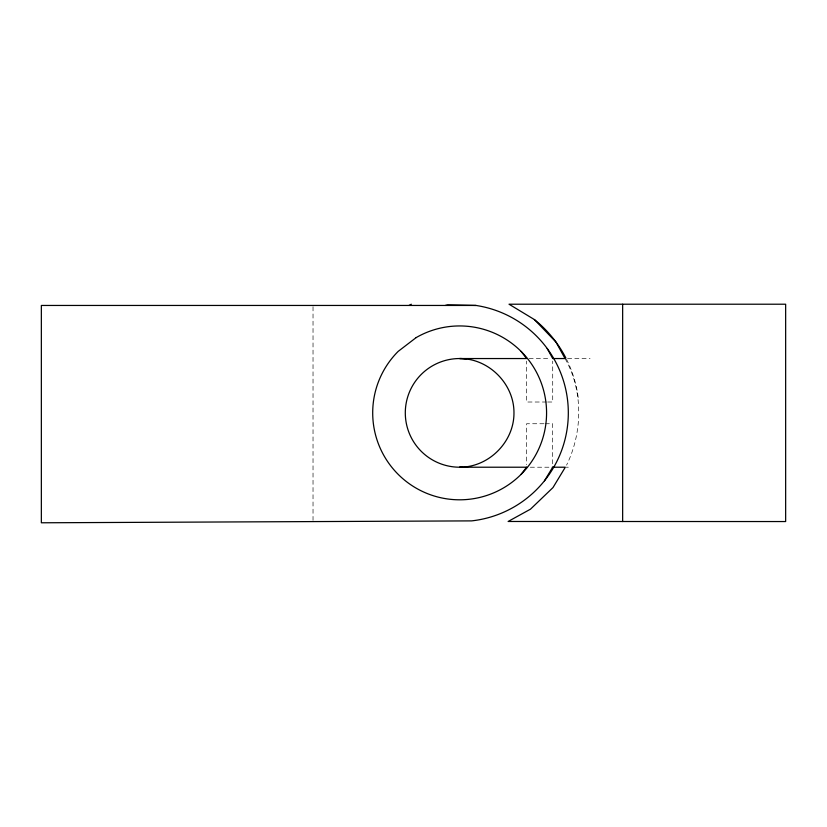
<?xml version="1.0" encoding="UTF-8"?>
<svg xmlns="http://www.w3.org/2000/svg" width="827" height="827" viewBox="0 0 827 827"><rect width="100%" height="100%" fill="white"/><g stroke="black" fill="none" stroke-linecap="round" stroke-linejoin="round"><path stroke-width="0.62" stroke-dasharray="4.13 3.1" d="M565.048 358.546C583.335 390.695 582.725 432.325 566.557 465.156M529.073 358.546L550.224 358.546M567.549 358.546L590.044 358.546M546.492 402.015L526.592 402.015L526.592 361.099M547.67 402.015L552.715 402.015L552.715 361.099M543.99 423.744L526.592 423.744L526.592 464.66M545.231 423.744L552.684 423.744L552.684 464.66M530.314 467.214L552.684 467.214M566.309 467.214L568.304 467.214M313.03 306.734L313.03 520.307M566.454 359.145A119.543 119.543 0 0 1 578.476 399.71"/><path stroke-width="1.24" d="M544.476 480.797L552.684 467.214M521.113 474.347L526.592 467.214M409.045 305.452L411.308 304.212M445.298 305.452L447.676 304.863L476.032 305.452A108.668 108.668 0 0 1 471.607 520.886L41.35 522.788L41.35 305.452L476.032 305.452M526.644 467.214L459.636 467.214C488.716 467.4 514.156 441.959 513.97 412.88C514.156 383.8 488.716 358.36 459.636 358.546L526.592 358.546L521.113 351.403M552.426 467.214L565.306 467.214L552.984 487.579L530.469 509.184L508.129 521.475L785.65 521.548L785.65 304.212L509.018 304.212L534.376 319.553L555.982 342.068L565.048 358.546L552.715 358.546L547.195 348.508M622.648 304.212L622.648 521.548M462.21 467.152A54.334 54.334 0 0 1 405.333 410.936A54.334 54.334 0 0 1 466.087 358.928M534.376 319.553A119.543 119.543 0 0 1 565.885 358.029M416.167 337.592L398.159 351.403A86.938 86.938 0 0 0 429.906 494.567A86.938 86.938 0 0 0 546.244 405.302A86.938 86.938 0 0 0 416.167 337.592"/></g></svg>
